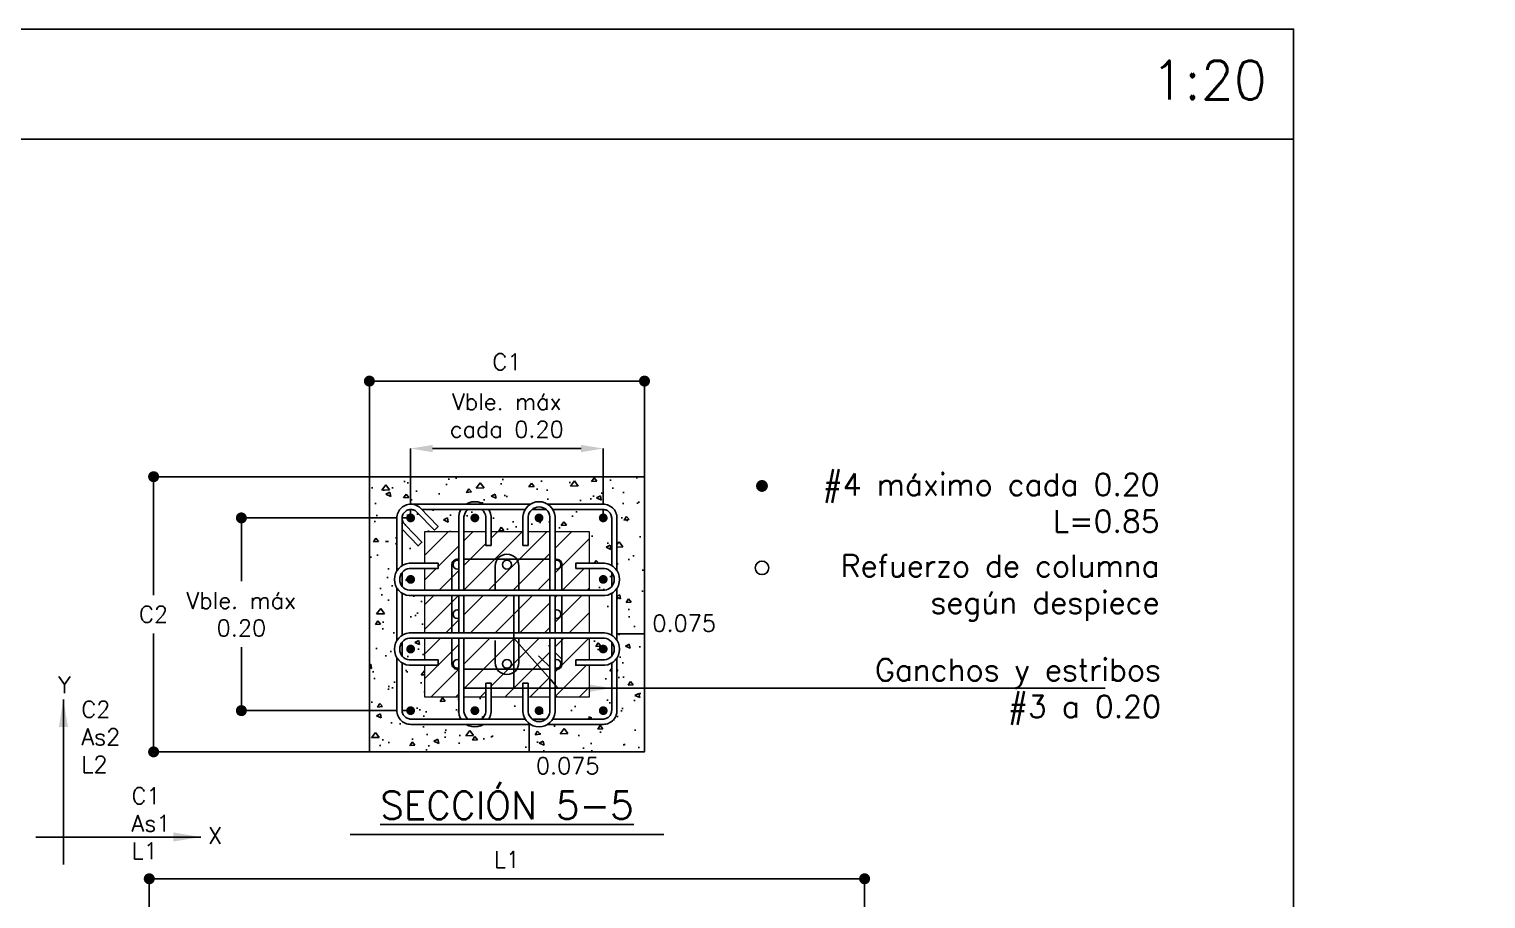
# Model space of a CAD drawing. Header units: millimetres. Extents: x 0 to 197, y -27 to 41.
# Drawn here: x 62.982 to 65.629, y -24.304 to -22.723 of the extents above; entities that cross this region are included whole.
import ezdxf
from ezdxf import colors
from ezdxf.entities.mleader import LeaderData, LeaderLine
from ezdxf.enums import TextEntityAlignment as Align
from ezdxf.math import Vec2, Vec3

# ---------------------------------------------------------------- set-up
doc = ezdxf.new("R2010")
doc.units = ezdxf.units.MM
doc.header["$LTSCALE"] = 0.01
doc.header["$PDMODE"] = 3
doc.layers.add('FC_COLUMNAS', color=5, linetype='Continuous', lineweight=15)
for name, color, linetype in [('FC_COTAS', 1, 'Continuous'), ('FC_COTAS @ 100', 1, 'Continuous'), ('FC_COTAS @ 20', 1, 'Continuous'), ('FC_ESTRIBOS', 3, 'Continuous'), ('FC_HATCH 251', 251, 'Continuous'), ('FC_HATCH 253', 253, 'Continuous'), ('FC_LINEA CORTE', 1, 'Continuous'), ('FC_PEDESTAL', 4, 'Continuous'), ('FC_R-140', 2, 'Continuous'), ('FC_R-80', 11, 'Continuous'), ('FC_R-80 @ 20', 11, 'Continuous'), ('FC_REFUERZO 2', 1, 'Continuous')]:
    doc.layers.add(name, color=color, linetype=linetype)
doc.layers.add('FC_HOJA', color=230, linetype='Continuous', plot=False)
doc.layers.add('FC_HOJA @ 20', color=230, linetype='Continuous', plot=False)
doc.styles.add('FC_TEXT', font='romans.shx', dxfattribs={"height": 0.002})
doc.styles.add('FC_TEXT1', font='romans.shx')
doc.dimstyles.new('FC_COTAS', dxfattribs={"dimtxt": 0.0015, "dimasz": 0.001, "dimexe": 0, "dimexo": 0, "dimgap": 0.001, "dimtad": 1, "dimtih": 1, "dimtoh": 1, "dimzin": 0, "dimdsep": 46, "dimtxsty": 'FC_TEXT1', "dimblk": 'DOT', "dimcen": 0.09, "dimclrd": 256, "dimclre": 256, "dimclrt": 256, "dimadec": 0, "dimazin": 0, "dimtfac": 1, "dimtix": 1, "dimtmove": 2, "dimatfit": 3, "dimfxl": 1.002, "dimtolj": 1, "dimtzin": 0, "dimlwd": -1, "dimarcsym": 0})

# ---------------------------------------------------------------- blocks, each defined once
blk = doc.blocks.new('*U383')
at = {"layer": 'FC_R-140', "color": 4, "ltscale": 1.5}
blk.add_lwpolyline([(-0.01426, 0), (0.01426, 0)], dxfattribs=at)
at = {"layer": 'FC_R-140', "ltscale": 1.5, "style": 'FC_TEXT1'}
blk.add_attdef('%%UTÍTULO', text='', height=0.0025, dxfattribs=at).set_placement((0, 0.00266), align=Align.MIDDLE_CENTER)
at = {"layer": 'FC_R-80', "ltscale": 1.5, "style": 'FC_TEXT1'}
blk.add_attdef('ESCALA', text='', height=0.002, dxfattribs=at).set_placement((-0.01426, -0.0017), align=Align.MIDDLE_LEFT)
blk = doc.blocks.new('_Dot')
at = {"color": 0, "linetype": 'ByBlock', "lineweight": -2}
blk.add_line((-0.5, 0), (-1, 0), dxfattribs=at)
at = {"color": 0, "linetype": 'ByBlock', "const_width": 0.5}
blk.add_lwpolyline([(-0.25, 0, 1), (0.25, 0, 1)], format="xyb", close=True, dxfattribs=at)
blk = doc.blocks.new('*D465')
at = {"layer": 'Defpoints', "color": 0, "transparency": 16777216}
for p in [(64.1002, -23.3629), (63.6002, -23.5366), (64.1002, -23.5366)]:
    blk.add_point(p, dxfattribs=at)
at = {"layer": 'FC_COTAS', "lineweight": -2, "transparency": 16777216}
for p, q in [((63.6002, -23.5366), (63.6002, -23.3629)), ((64.1002, -23.5366), (64.1002, -23.3629))]:
    blk.add_line(p, q, dxfattribs=at)
at = {"layer": 'FC_COTAS', "transparency": 16777216}
blk.add_line((63.6202, -23.3629), (64.0802, -23.3629), dxfattribs=at)
at = {"layer": 'FC_COTAS', "transparency": 16777216, "xscale": 0.02, "yscale": 0.02, "zscale": 0.02, "rotation": 180}
blk.add_blockref('_Dot', (63.6002, -23.3629), dxfattribs=at)
at = {"layer": 'FC_COTAS', "transparency": 16777216, "xscale": 0.02, "yscale": 0.02, "zscale": 0.02}
blk.add_blockref('_Dot', (64.1002, -23.3629), dxfattribs=at)
at = {"layer": 'FC_COTAS', "transparency": 16777216, "insert": (63.8502, -23.3279), "char_height": 0.03, "attachment_point": 5, "style": 'FC_TEXT1'}
blk.add_mtext('\\A1;C1', dxfattribs=at)
blk = doc.blocks.new('*D466')
at = {"layer": 'Defpoints', "color": 0, "transparency": 16777216}
for p in [(63.2081, -23.5366), (63.6002, -23.5366), (63.6002, -24.0366)]:
    blk.add_point(p, dxfattribs=at)
at = {"layer": 'FC_COTAS', "lineweight": -2, "transparency": 16777216}
for p, q in [((63.6002, -23.5366), (63.2081, -23.5366)), ((63.6002, -24.0366), (63.2081, -24.0366))]:
    blk.add_line(p, q, dxfattribs=at)
at = {"layer": 'FC_COTAS', "transparency": 16777216}
for p, q in [((63.2081, -23.5566), (63.2081, -23.7516)), ((63.2081, -24.0166), (63.2081, -23.8216))]:
    blk.add_line(p, q, dxfattribs=at)
at = {"layer": 'FC_COTAS', "transparency": 16777216, "xscale": 0.02, "yscale": 0.02, "zscale": 0.02}
for p, rotation in [((63.2081, -23.5366), 90), ((63.2081, -24.0366), 270)]:
    blk.add_blockref('_Dot', p, dxfattribs=dict(at, rotation=rotation))
at = {"layer": 'FC_COTAS', "transparency": 16777216, "insert": (63.2081, -23.7866), "char_height": 0.03, "attachment_point": 5, "style": 'FC_TEXT1'}
blk.add_mtext('\\A1;C2', dxfattribs=at)
blk = doc.blocks.new('*D468')
at = {"layer": 'Defpoints', "color": 0, "transparency": 16777216}
for p in [(64.5002, -24.2672), (63.2002, -24.349), (64.5002, -24.349)]:
    blk.add_point(p, dxfattribs=at)
at = {"layer": 'FC_COTAS', "lineweight": -2, "transparency": 16777216}
for p, q in [((63.2002, -24.349), (63.2002, -24.2672)), ((64.5002, -24.349), (64.5002, -24.2672))]:
    blk.add_line(p, q, dxfattribs=at)
at = {"layer": 'FC_COTAS', "transparency": 16777216}
blk.add_line((63.2202, -24.2672), (64.4802, -24.2672), dxfattribs=at)
at = {"layer": 'FC_COTAS', "transparency": 16777216, "xscale": 0.02, "yscale": 0.02, "zscale": 0.02, "rotation": 180}
blk.add_blockref('_Dot', (63.2002, -24.2672), dxfattribs=at)
at = {"layer": 'FC_COTAS', "transparency": 16777216, "xscale": 0.02, "yscale": 0.02, "zscale": 0.02}
blk.add_blockref('_Dot', (64.5002, -24.2672), dxfattribs=at)
at = {"layer": 'FC_COTAS', "transparency": 16777216, "insert": (63.8502, -24.2322), "char_height": 0.03, "attachment_point": 5, "style": 'FC_TEXT1'}
blk.add_mtext('\\A1;L1', dxfattribs=at)
blk = doc.blocks.new('*D469')
at = {"layer": 'Defpoints', "color": 0, "transparency": 16777216}
for p in [(63.3676, -23.6115), (63.6752, -23.6115), (63.6752, -23.9617)]:
    blk.add_point(p, dxfattribs=at)
at = {"layer": 'FC_COTAS', "lineweight": -2, "transparency": 16777216}
for p, q in [((63.6752, -23.6115), (63.3676, -23.6115)), ((63.6752, -23.9617), (63.3676, -23.9617))]:
    blk.add_line(p, q, dxfattribs=at)
at = {"layer": 'FC_COTAS', "transparency": 16777216}
for p, q in [((63.3676, -23.6315), (63.3676, -23.7266)), ((63.3676, -23.9417), (63.3676, -23.8466))]:
    blk.add_line(p, q, dxfattribs=at)
at = {"layer": 'FC_COTAS', "transparency": 16777216, "xscale": 0.02, "yscale": 0.02, "zscale": 0.02}
for p, rotation in [((63.3676, -23.6115), 90), ((63.3676, -23.9617), 270)]:
    blk.add_blockref('_Dot', p, dxfattribs=dict(at, rotation=rotation))
at = {"layer": 'FC_COTAS', "transparency": 16777216, "insert": (63.3676, -23.7866), "char_height": 0.03, "attachment_point": 5, "style": 'FC_TEXT1'}
blk.add_mtext('\\A1;Vble. máx\\P0.20', dxfattribs=at)
blk = doc.blocks.new('*D471')
at = {"layer": 'Defpoints', "color": 0, "transparency": 16777216}
for p in [(64.0249, -23.4854), (63.6752, -23.6115), (64.0249, -23.612)]:
    blk.add_point(p, dxfattribs=at)
at = {"layer": 'FC_COTAS', "lineweight": -2, "transparency": 16777216}
for p, q in [((63.6752, -23.6115), (63.6752, -23.4854)), ((64.0249, -23.612), (64.0249, -23.4854))]:
    blk.add_line(p, q, dxfattribs=at)
at = {"layer": 'FC_COTAS', "transparency": 16777216}
blk.add_line((63.7152, -23.4854), (63.9849, -23.4854), dxfattribs=at)
for points in [[(63.7152, -23.4788), (63.7152, -23.4921), (63.6752, -23.4854)], [(63.9849, -23.4788), (63.9849, -23.4921), (64.0249, -23.4854)]]:
    blk.add_solid(points, dxfattribs=at)
at = {"layer": 'FC_COTAS', "transparency": 16777216, "insert": (63.85, -23.4254), "char_height": 0.03, "attachment_point": 5, "style": 'FC_TEXT1'}
blk.add_mtext('\\A1;Vble. máx\\Pcada 0.20', dxfattribs=at)
blk = doc.blocks.new('*D472')
at = {"layer": 'Defpoints', "color": 0, "ltscale": 0.6, "transparency": 16777216}
for p in [(63.8904, -23.9866), (63.8915, -23.9866), (63.8915, -24.0366)]:
    blk.add_point(p, dxfattribs=at)
at = {"layer": 'FC_COTAS', "lineweight": -2, "ltscale": 0.6, "transparency": 16777216}
for p, q in [((63.8915, -23.9866), (63.8904, -23.9866)), ((63.8915, -24.0366), (63.8904, -24.0366))]:
    blk.add_line(p, q, dxfattribs=at)
at = {"layer": 'FC_COTAS', "ltscale": 0.6, "transparency": 16777216}
blk.add_line((63.8904, -24.0366), (63.8904, -23.9866), dxfattribs=at)
at = {"layer": 'FC_COTAS', "ltscale": 0.6, "transparency": 16777216, "insert": (63.9607, -24.0619), "char_height": 0.03, "attachment_point": 5, "style": 'FC_TEXT1'}
blk.add_mtext('\\A1;0.075', dxfattribs=at)
blk = doc.blocks.new('*D473')
at = {"layer": 'Defpoints', "color": 0, "ltscale": 0.6, "transparency": 16777216}
for p in [(64.0502, -23.822), (64.0502, -23.822), (64.1002, -23.822)]:
    blk.add_point(p, dxfattribs=at)
at = {"layer": 'FC_COTAS', "ltscale": 0.6, "transparency": 16777216}
blk.add_line((64.1002, -23.822), (64.0502, -23.822), dxfattribs=at)
at = {"layer": 'FC_COTAS', "ltscale": 0.6, "transparency": 16777216, "insert": (64.1723, -23.8029), "char_height": 0.03, "attachment_point": 5, "style": 'FC_TEXT1'}
blk.add_mtext('\\A1;0.075', dxfattribs=at)
blk = doc.blocks.new('*U407')
at = {"color": 0, "lineweight": -2}
blk.add_wipeout([(0.0294, -0.3001), (0.0294, -0.3536), (0.0285, -0.3577), (0.0274, -0.3612), (0.0258, -0.3646), (0.0237, -0.3677), (0.0213, -0.3705), (0.0186, -0.373), (0.0156, -0.3752), (0.0123, -0.377), (0.0089, -0.3783), (0.0053, -0.3792), (0.0016, -0.3796), (-0.0021, -0.3796), (-0.0058, -0.3791), (-0.0094, -0.3781), (-0.0128, -0.3767), (-0.0161, -0.3749), (-0.019, -0.3727), (-0.0217, -0.3701), (-0.0241, -0.3673), (-0.026, -0.3641), (-0.0276, -0.3607), (-0.0287, -0.3572), (-0.0294, -0.3534), (-0.0294, 0.0032), (-0.0287, 0.0071), (-0.0276, 0.0106), (-0.026, 0.014), (-0.0241, 0.0171), (-0.0217, 0.02), (-0.019, 0.0226), (-0.0161, 0.0248), (-0.0128, 0.0266), (-0.0094, 0.028), (-0.0058, 0.029), (-0.0021, 0.0295), (0.0016, 0.0295), (0.0053, 0.0291), (0.0089, 0.0282), (0.0123, 0.0268), (0.0156, 0.0251), (0.0186, 0.0229), (0.0213, 0.0204), (0.0237, 0.0176), (0.0258, 0.0145), (0.0274, 0.0111), (0.0285, 0.0076), (0.0293, 0.004), (0.0294, 0.0026), (0.0294, -0.0501), (0.0198, -0.0501), (0.0198, 0.0022), (0.0197, 0.0027), (0.0193, 0.0051), (0.0185, 0.0075), (0.0174, 0.0098), (0.016, 0.0119), (0.0144, 0.0138), (0.0126, 0.0155), (0.0105, 0.0169), (0.0083, 0.0181), (0.006, 0.019), (0.0036, 0.0196), (0.0011, 0.0199), (-0.0014, 0.0199), (-0.0039, 0.0195), (-0.0063, 0.0189), (-0.0086, 0.0179), (-0.0108, 0.0167), (-0.0128, 0.0152), (-0.0146, 0.0135), (-0.0162, 0.0116), (-0.0175, 0.0094), (-0.0186, 0.0072), (-0.0193, 0.0048), (-0.0198, 0.0024), (-0.0198, -0.3525), (-0.0193, -0.3549), (-0.0186, -0.3573), (-0.0175, -0.3595), (-0.0162, -0.3617), (-0.0146, -0.3636), (-0.0128, -0.3653), (-0.0108, -0.3668), (-0.0086, -0.3681), (-0.0063, -0.369), (-0.0039, -0.3696), (-0.0014, -0.37), (0.0011, -0.37), (0.0036, -0.3697), (0.006, -0.3691), (0.0083, -0.3682), (0.0105, -0.367), (0.0126, -0.3656), (0.0144, -0.3639), (0.016, -0.362), (0.0174, -0.3599), (0.0185, -0.3576), (0.0193, -0.3552), (0.0198, -0.3526), (0.0198, -0.3001)], dxfattribs=at)
blk.add_lwpolyline([(0.0198, -0.3001), (0.0198, -0.3522, -0.900773), (-0.0198, -0.3522), (-0.0198, 0.0021, -0.900773), (0.0198, 0.0021), (0.0198, -0.0501), (0.0294, -0.0501), (0.0294, 0.0025, 0.917819), (-0.0294, 0.0025), (-0.0294, -0.3526), (-0.0294, -0.3526, 0.917819), (0.0294, -0.3526), (0.0294, -0.3001)], format="xyb", close=True, dxfattribs=at)
blk = doc.blocks.new('*U408')
at = {"color": 0, "ltscale": 1.5}
blk.add_lwpolyline([(-0.1548, -0.0096), (-0.1549, -0.0096)], dxfattribs=at)
blk.add_wipeout([(-0.1728, 0), (0.1747, 0), (0.1773, -0.0001), (0.1799, -0.0006), (0.1825, -0.0012), (0.185, -0.0022), (0.1873, -0.0034), (0.1896, -0.0048), (0.1916, -0.0065), (0.1935, -0.0084), (0.1952, -0.0104), (0.1966, -0.0127), (0.1978, -0.015), (0.1988, -0.0175), (0.1995, -0.0201), (0.1999, -0.0227), (0.2, -0.0253), (0.2, -0.3747), (0.1999, -0.3773), (0.1995, -0.3799), (0.1988, -0.3825), (0.1978, -0.385), (0.1966, -0.3873), (0.1952, -0.3896), (0.1935, -0.3916), (0.1916, -0.3935), (0.1896, -0.3952), (0.1873, -0.3966), (0.185, -0.3978), (0.1825, -0.3988), (0.1799, -0.3994), (0.1773, -0.3999), (0.1747, -0.4), (-0.1747, -0.4), (-0.1773, -0.3999), (-0.1799, -0.3994), (-0.1825, -0.3988), (-0.185, -0.3978), (-0.1873, -0.3966), (-0.1896, -0.3952), (-0.1916, -0.3935), (-0.1935, -0.3916), (-0.1952, -0.3896), (-0.1966, -0.3873), (-0.1978, -0.385), (-0.1988, -0.3825), (-0.1995, -0.3799), (-0.1999, -0.3773), (-0.2, -0.3747), (-0.2, -0.0253), (-0.1999, -0.0227), (-0.1995, -0.0201), (-0.1988, -0.0175), (-0.1978, -0.015), (-0.1966, -0.0127), (-0.1952, -0.0104), (-0.1935, -0.0084), (-0.1916, -0.0065), (-0.1896, -0.0048), (-0.1873, -0.0034), (-0.185, -0.0022), (-0.1825, -0.0012), (-0.1799, -0.0006), (-0.1773, -0.0001), (-0.1747, 0), (-0.172, -0.0001), (-0.1694, -0.0006), (-0.1668, -0.0012), (-0.1644, -0.0022), (-0.162, -0.0034), (-0.1598, -0.0048), (-0.1584, -0.006), (-0.125, -0.0403), (-0.1318, -0.047), (-0.163, -0.0148), (-0.1641, -0.0137), (-0.1654, -0.0126), (-0.1668, -0.0117), (-0.1683, -0.011), (-0.1698, -0.0104), (-0.1714, -0.01), (-0.173, -0.0097), (-0.1747, -0.0096), (-0.1763, -0.0097), (-0.1779, -0.01), (-0.1795, -0.0104), (-0.1811, -0.011), (-0.1825, -0.0117), (-0.1839, -0.0126), (-0.1852, -0.0137), (-0.1864, -0.0148), (-0.1874, -0.0161), (-0.1883, -0.0175), (-0.189, -0.0189), (-0.1896, -0.0205), (-0.1901, -0.0221), (-0.1903, -0.0237), (-0.1904, -0.0253), (-0.1903, -0.027), (-0.1901, -0.0286), (-0.1896, -0.0302), (-0.189, -0.0317), (-0.1883, -0.0332), (-0.1874, -0.0346), (-0.1864, -0.0359), (-0.1852, -0.037), (-0.1841, -0.0379), (-0.1545, -0.0691), (-0.1615, -0.0757), (-0.1904, -0.0452), (-0.1904, -0.3747), (-0.1903, -0.3763), (-0.1901, -0.3779), (-0.1896, -0.3795), (-0.189, -0.3811), (-0.1883, -0.3825), (-0.1874, -0.3839), (-0.1864, -0.3852), (-0.1852, -0.3863), (-0.1839, -0.3874), (-0.1825, -0.3883), (-0.1811, -0.389), (-0.1795, -0.3896), (-0.1779, -0.39), (-0.1763, -0.3903), (-0.1747, -0.3904), (0.1747, -0.3904), (0.1763, -0.3903), (0.1779, -0.39), (0.1795, -0.3896), (0.1811, -0.389), (0.1825, -0.3883), (0.1839, -0.3874), (0.1852, -0.3863), (0.1864, -0.3852), (0.1874, -0.3839), (0.1883, -0.3825), (0.189, -0.3811), (0.1896, -0.3795), (0.1901, -0.3779), (0.1903, -0.3763), (0.1904, -0.3747), (0.1904, -0.0253), (0.1903, -0.0237), (0.1901, -0.0221), (0.1896, -0.0205), (0.189, -0.0189), (0.1883, -0.0175), (0.1874, -0.0161), (0.1864, -0.0148), (0.1852, -0.0137), (0.1839, -0.0126), (0.1825, -0.0117), (0.1811, -0.011), (0.1795, -0.0104), (0.1779, -0.01), (0.1763, -0.0097), (0.1757, -0.0097), (-0.1546, -0.0097), (-0.1583, -0.0059), (-0.1597, -0.0048), (-0.1619, -0.0033), (-0.1643, -0.0021), (-0.1668, -0.0011), (-0.1694, -0.0005), (-0.172, 0)], dxfattribs=at)
blk.add_lwpolyline([(-0.1728, 0), (0.1747, 0), (0.1773, -0.0001), (0.1799, -0.0006), (0.1825, -0.0012), (0.185, -0.0022), (0.1873, -0.0034), (0.1896, -0.0048), (0.1916, -0.0065), (0.1935, -0.0084), (0.1952, -0.0104), (0.1966, -0.0127), (0.1978, -0.015), (0.1988, -0.0175), (0.1995, -0.0201), (0.1999, -0.0227), (0.2, -0.0253), (0.2, -0.3747), (0.1999, -0.3773), (0.1995, -0.3799), (0.1988, -0.3825), (0.1978, -0.385), (0.1966, -0.3873), (0.1952, -0.3896), (0.1935, -0.3916), (0.1916, -0.3935), (0.1896, -0.3952), (0.1873, -0.3966), (0.185, -0.3978), (0.1825, -0.3988), (0.1799, -0.3994), (0.1773, -0.3999), (0.1747, -0.4), (-0.1747, -0.4), (-0.1773, -0.3999), (-0.1799, -0.3994), (-0.1825, -0.3988), (-0.185, -0.3978), (-0.1873, -0.3966), (-0.1896, -0.3952), (-0.1916, -0.3935), (-0.1935, -0.3916), (-0.1952, -0.3896), (-0.1966, -0.3873), (-0.1978, -0.385), (-0.1988, -0.3825), (-0.1995, -0.3799), (-0.1999, -0.3773), (-0.2, -0.3747), (-0.2, -0.0253), (-0.1999, -0.0227), (-0.1995, -0.0201), (-0.1988, -0.0175), (-0.1978, -0.015), (-0.1966, -0.0127), (-0.1952, -0.0104), (-0.1935, -0.0084), (-0.1916, -0.0065), (-0.1896, -0.0048), (-0.1873, -0.0034), (-0.185, -0.0022), (-0.1825, -0.0012), (-0.1799, -0.0006), (-0.1773, -0.0001), (-0.1747, 0), (-0.172, -0.0001), (-0.1694, -0.0006), (-0.1668, -0.0012), (-0.1644, -0.0022), (-0.162, -0.0034), (-0.1598, -0.0048), (-0.1584, -0.006), (-0.125, -0.0403), (-0.1318, -0.047), (-0.163, -0.0148), (-0.1641, -0.0137), (-0.1654, -0.0126), (-0.1668, -0.0117), (-0.1683, -0.011), (-0.1698, -0.0104), (-0.1714, -0.01), (-0.173, -0.0097), (-0.1747, -0.0096), (-0.1763, -0.0097), (-0.1779, -0.01), (-0.1795, -0.0104), (-0.1811, -0.011), (-0.1825, -0.0117), (-0.1839, -0.0126), (-0.1852, -0.0137), (-0.1864, -0.0148), (-0.1874, -0.0161), (-0.1883, -0.0175), (-0.189, -0.0189), (-0.1896, -0.0205), (-0.1901, -0.0221), (-0.1903, -0.0237), (-0.1904, -0.0253), (-0.1903, -0.027), (-0.1901, -0.0286), (-0.1896, -0.0302), (-0.189, -0.0317), (-0.1883, -0.0332), (-0.1874, -0.0346), (-0.1864, -0.0359), (-0.1852, -0.037), (-0.1841, -0.0379), (-0.1545, -0.0691), (-0.1615, -0.0757), (-0.1904, -0.0452), (-0.1904, -0.3747), (-0.1903, -0.3763), (-0.1901, -0.3779), (-0.1896, -0.3795), (-0.189, -0.3811), (-0.1883, -0.3825), (-0.1874, -0.3839), (-0.1864, -0.3852), (-0.1852, -0.3863), (-0.1839, -0.3874), (-0.1825, -0.3883), (-0.1811, -0.389), (-0.1795, -0.3896), (-0.1779, -0.39), (-0.1763, -0.3903), (-0.1747, -0.3904), (0.1747, -0.3904), (0.1763, -0.3903), (0.1779, -0.39), (0.1795, -0.3896), (0.1811, -0.389), (0.1825, -0.3883), (0.1839, -0.3874), (0.1852, -0.3863), (0.1864, -0.3852), (0.1874, -0.3839), (0.1883, -0.3825), (0.189, -0.3811), (0.1896, -0.3795), (0.1901, -0.3779), (0.1903, -0.3763), (0.1904, -0.3747), (0.1904, -0.0253), (0.1903, -0.0237), (0.1901, -0.0221), (0.1896, -0.0205), (0.189, -0.0189), (0.1883, -0.0175), (0.1874, -0.0161), (0.1864, -0.0148), (0.1852, -0.0137), (0.1839, -0.0126), (0.1825, -0.0117), (0.1811, -0.011), (0.1795, -0.0104), (0.1779, -0.01), (0.1763, -0.0097), (0.1757, -0.0097), (-0.1546, -0.0097), (-0.1583, -0.0059), (-0.1597, -0.0048), (-0.1619, -0.0033), (-0.1643, -0.0021), (-0.1668, -0.0011), (-0.1694, -0.0005), (-0.172, 0)], close=True, dxfattribs=at)
blk.add_lwpolyline([(-0.1904, -0.0452), (-0.1904, -0.0253)], dxfattribs=at)
blk = doc.blocks.new('*U409')
at = {"color": 0, "lineweight": -2}
blk.add_wipeout([(-0.0294, -0.3001), (-0.0294, -0.3536), (-0.0285, -0.3577), (-0.0274, -0.3612), (-0.0258, -0.3646), (-0.0237, -0.3677), (-0.0213, -0.3705), (-0.0186, -0.373), (-0.0156, -0.3752), (-0.0123, -0.377), (-0.0089, -0.3783), (-0.0053, -0.3792), (-0.0016, -0.3796), (0.0021, -0.3796), (0.0058, -0.3791), (0.0094, -0.3781), (0.0128, -0.3767), (0.0161, -0.3749), (0.019, -0.3727), (0.0217, -0.3701), (0.0241, -0.3673), (0.026, -0.3641), (0.0276, -0.3607), (0.0287, -0.3572), (0.0294, -0.3534), (0.0294, 0.0032), (0.0287, 0.0071), (0.0276, 0.0106), (0.026, 0.014), (0.0241, 0.0171), (0.0217, 0.02), (0.019, 0.0226), (0.0161, 0.0248), (0.0128, 0.0266), (0.0094, 0.028), (0.0058, 0.029), (0.0021, 0.0295), (-0.0016, 0.0295), (-0.0053, 0.0291), (-0.0089, 0.0282), (-0.0123, 0.0268), (-0.0156, 0.0251), (-0.0186, 0.0229), (-0.0213, 0.0204), (-0.0237, 0.0176), (-0.0258, 0.0145), (-0.0274, 0.0111), (-0.0285, 0.0076), (-0.0293, 0.004), (-0.0294, 0.0026), (-0.0294, -0.0501), (-0.0198, -0.0501), (-0.0198, 0.0022), (-0.0197, 0.0027), (-0.0193, 0.0051), (-0.0185, 0.0075), (-0.0174, 0.0098), (-0.016, 0.0119), (-0.0144, 0.0138), (-0.0126, 0.0155), (-0.0105, 0.0169), (-0.0083, 0.0181), (-0.006, 0.019), (-0.0036, 0.0196), (-0.0011, 0.0199), (0.0014, 0.0199), (0.0039, 0.0195), (0.0063, 0.0189), (0.0086, 0.0179), (0.0108, 0.0167), (0.0128, 0.0152), (0.0146, 0.0135), (0.0162, 0.0116), (0.0175, 0.0094), (0.0186, 0.0072), (0.0193, 0.0048), (0.0198, 0.0024), (0.0198, -0.3525), (0.0193, -0.3549), (0.0186, -0.3573), (0.0175, -0.3595), (0.0162, -0.3617), (0.0146, -0.3636), (0.0128, -0.3653), (0.0108, -0.3668), (0.0086, -0.3681), (0.0063, -0.369), (0.0039, -0.3696), (0.0014, -0.37), (-0.0011, -0.37), (-0.0036, -0.3697), (-0.006, -0.3691), (-0.0083, -0.3682), (-0.0105, -0.367), (-0.0126, -0.3656), (-0.0144, -0.3639), (-0.016, -0.362), (-0.0174, -0.3599), (-0.0185, -0.3576), (-0.0193, -0.3552), (-0.0198, -0.3526), (-0.0198, -0.3001)], dxfattribs=at)
blk.add_lwpolyline([(-0.0198, -0.3001), (-0.0198, -0.3522, 0.900773), (0.0198, -0.3522), (0.0198, 0.0021, 0.900773), (-0.0198, 0.0021), (-0.0198, -0.0501), (-0.0294, -0.0501), (-0.0294, 0.0025, -0.917819), (0.0294, 0.0025), (0.0294, -0.3526), (0.0294, -0.3526, -0.917819), (-0.0294, -0.3526), (-0.0294, -0.3001)], format="xyb", close=True, dxfattribs=at)
blk = doc.blocks.new('*U415')
at = {"color": 0, "lineweight": -2}
blk.add_wipeout([(0.3001, -0.0294), (0.3536, -0.0294), (0.3577, -0.0285), (0.3612, -0.0274), (0.3646, -0.0258), (0.3677, -0.0237), (0.3705, -0.0213), (0.373, -0.0186), (0.3752, -0.0156), (0.377, -0.0123), (0.3783, -0.0089), (0.3792, -0.0053), (0.3796, -0.0016), (0.3796, 0.0021), (0.3791, 0.0058), (0.3781, 0.0094), (0.3767, 0.0128), (0.3749, 0.0161), (0.3727, 0.019), (0.3701, 0.0217), (0.3673, 0.0241), (0.3641, 0.026), (0.3607, 0.0276), (0.3572, 0.0287), (0.3534, 0.0294), (-0.0032, 0.0294), (-0.0071, 0.0287), (-0.0106, 0.0276), (-0.014, 0.026), (-0.0171, 0.0241), (-0.02, 0.0217), (-0.0226, 0.019), (-0.0248, 0.0161), (-0.0266, 0.0128), (-0.028, 0.0094), (-0.029, 0.0058), (-0.0295, 0.0021), (-0.0295, -0.0016), (-0.0291, -0.0053), (-0.0282, -0.0089), (-0.0268, -0.0123), (-0.0251, -0.0156), (-0.0229, -0.0186), (-0.0204, -0.0213), (-0.0176, -0.0237), (-0.0145, -0.0258), (-0.0111, -0.0274), (-0.0076, -0.0285), (-0.004, -0.0293), (-0.0026, -0.0294), (0.0501, -0.0294), (0.0501, -0.0198), (-0.0022, -0.0198), (-0.0027, -0.0197), (-0.0051, -0.0193), (-0.0075, -0.0185), (-0.0098, -0.0174), (-0.0119, -0.016), (-0.0138, -0.0144), (-0.0155, -0.0126), (-0.0169, -0.0105), (-0.0181, -0.0083), (-0.019, -0.006), (-0.0196, -0.0036), (-0.0199, -0.0011), (-0.0199, 0.0014), (-0.0195, 0.0039), (-0.0189, 0.0063), (-0.0179, 0.0086), (-0.0167, 0.0108), (-0.0152, 0.0128), (-0.0135, 0.0146), (-0.0116, 0.0162), (-0.0094, 0.0175), (-0.0072, 0.0186), (-0.0048, 0.0193), (-0.0024, 0.0198), (0.3525, 0.0198), (0.3549, 0.0193), (0.3573, 0.0186), (0.3595, 0.0175), (0.3617, 0.0162), (0.3636, 0.0146), (0.3653, 0.0128), (0.3668, 0.0108), (0.3681, 0.0086), (0.369, 0.0063), (0.3696, 0.0039), (0.37, 0.0014), (0.37, -0.0011), (0.3697, -0.0036), (0.3691, -0.006), (0.3682, -0.0083), (0.367, -0.0105), (0.3656, -0.0126), (0.3639, -0.0144), (0.362, -0.016), (0.3599, -0.0174), (0.3576, -0.0185), (0.3552, -0.0193), (0.3526, -0.0198), (0.3001, -0.0198)], dxfattribs=at)
blk.add_lwpolyline([(0.3001, -0.0198), (0.3522, -0.0198, 0.900773), (0.3522, 0.0198), (-0.0021, 0.0198, 0.900773), (-0.0021, -0.0198), (0.0501, -0.0198), (0.0501, -0.0294), (-0.0025, -0.0294, -0.917819), (-0.0025, 0.0294), (0.3526, 0.0294), (0.3526, 0.0294, -0.917819), (0.3526, -0.0294), (0.3001, -0.0294)], format="xyb", close=True, dxfattribs=at)
blk = doc.blocks.new('*U410')
at = {"color": 0, "lineweight": -2}
blk.add_wipeout([(0.3001, 0.0294), (0.3536, 0.0294), (0.3577, 0.0285), (0.3612, 0.0274), (0.3646, 0.0258), (0.3677, 0.0237), (0.3705, 0.0213), (0.373, 0.0186), (0.3752, 0.0156), (0.377, 0.0123), (0.3783, 0.0089), (0.3792, 0.0053), (0.3796, 0.0016), (0.3796, -0.0021), (0.3791, -0.0058), (0.3781, -0.0094), (0.3767, -0.0128), (0.3749, -0.0161), (0.3727, -0.019), (0.3701, -0.0217), (0.3673, -0.0241), (0.3641, -0.026), (0.3607, -0.0276), (0.3572, -0.0287), (0.3534, -0.0294), (-0.0032, -0.0294), (-0.0071, -0.0287), (-0.0106, -0.0276), (-0.014, -0.026), (-0.0171, -0.0241), (-0.02, -0.0217), (-0.0226, -0.019), (-0.0248, -0.0161), (-0.0266, -0.0128), (-0.028, -0.0094), (-0.029, -0.0058), (-0.0295, -0.0021), (-0.0295, 0.0016), (-0.0291, 0.0053), (-0.0282, 0.0089), (-0.0268, 0.0123), (-0.0251, 0.0156), (-0.0229, 0.0186), (-0.0204, 0.0213), (-0.0176, 0.0237), (-0.0145, 0.0258), (-0.0111, 0.0274), (-0.0076, 0.0285), (-0.004, 0.0293), (-0.0026, 0.0294), (0.0501, 0.0294), (0.0501, 0.0198), (-0.0022, 0.0198), (-0.0027, 0.0197), (-0.0051, 0.0193), (-0.0075, 0.0185), (-0.0098, 0.0174), (-0.0119, 0.016), (-0.0138, 0.0144), (-0.0155, 0.0126), (-0.0169, 0.0105), (-0.0181, 0.0083), (-0.019, 0.006), (-0.0196, 0.0036), (-0.0199, 0.0011), (-0.0199, -0.0014), (-0.0195, -0.0039), (-0.0189, -0.0063), (-0.0179, -0.0086), (-0.0167, -0.0108), (-0.0152, -0.0128), (-0.0135, -0.0146), (-0.0116, -0.0162), (-0.0094, -0.0175), (-0.0072, -0.0186), (-0.0048, -0.0193), (-0.0024, -0.0198), (0.3525, -0.0198), (0.3549, -0.0193), (0.3573, -0.0186), (0.3595, -0.0175), (0.3617, -0.0162), (0.3636, -0.0146), (0.3653, -0.0128), (0.3668, -0.0108), (0.3681, -0.0086), (0.369, -0.0063), (0.3696, -0.0039), (0.37, -0.0014), (0.37, 0.0011), (0.3697, 0.0036), (0.3691, 0.006), (0.3682, 0.0083), (0.367, 0.0105), (0.3656, 0.0126), (0.3639, 0.0144), (0.362, 0.016), (0.3599, 0.0174), (0.3576, 0.0185), (0.3552, 0.0193), (0.3526, 0.0198), (0.3001, 0.0198)], dxfattribs=at)
blk.add_lwpolyline([(0.3001, 0.0198), (0.3522, 0.0198, -0.900773), (0.3522, -0.0198), (-0.0021, -0.0198, -0.900773), (-0.0021, 0.0198), (0.0501, 0.0198), (0.0501, 0.0294), (-0.0025, 0.0294, 0.917819), (-0.0025, -0.0294), (0.3526, -0.0294), (0.3526, -0.0294, 0.917819), (0.3526, 0.0294), (0.3001, 0.0294)], format="xyb", close=True, dxfattribs=at)
blk = doc.blocks.new('FC_B_Convencion de estribos_1')
at = {"layer": 'FC_COTAS @ 100', "ltscale": 0.6}
ml = blk.add_multileader_mtext('Standard', dxfattribs=at)
ml.set_content('Diámetro de barra', color=11, style='FC_TEXT1')
ml.set_leader_properties()
ml.build(insert=Vec2(0, 0))
ml.multileader.update_dxf_attribs({"text_left_attachment_type": 6, "text_right_attachment_type": 6, "dogleg_length": 0.008, "arrow_head_size": 0.15, "scale": 100})
ctx = ml.context
ctx.base_point, ctx.scale, ctx.char_height, ctx.arrow_head_size, ctx.landing_gap_size, ctx.plane_origin = Vec3(-0.0199, 3.2168), 100, 0.15, 0.15, 0.1, Vec3(1.1269, 3.7571)
ctx.left_attachment, ctx.right_attachment = 6, 6
notes = []
notes.append((ctx, [(0, (1, 1, 0), (1.6502, 3.2168), (-1, 0), 0.513, [(0, [(2.0334, 3.2168)], 0, [])])]))
ctx.mtext.insert, ctx.mtext.width, ctx.mtext.line_spacing_style, ctx.mtext.flow_direction = Vec3(0.0801, 3.3968), 1.306762, 2, 5
ml = blk.add_multileader_mtext('Standard', dxfattribs=at)
ml.set_content('Separación', color=11, style='FC_TEXT1')
ml.set_leader_properties()
ml.build(insert=Vec2(0, 0))
ml.multileader.update_dxf_attribs({"text_left_attachment_type": 6, "text_right_attachment_type": 6, "dogleg_length": 0.008, "arrow_head_size": 0.15, "scale": 100})
ctx = ml.context
ctx.base_point, ctx.scale, ctx.char_height, ctx.arrow_head_size, ctx.landing_gap_size, ctx.plane_origin = Vec3(-0.0067, 2.1926), 100, 0.15, 0.15, 0.1, Vec3(1.4222, 2.7247)
ctx.left_attachment, ctx.right_attachment = 6, 6
notes.append((ctx, [(0, (1, 1, 0), (1.8578, 2.1926), (-1, 0), 0.486, [(0, [(2.5167, 2.1926)], 0, [])])]))
ctx.mtext.insert, ctx.mtext.width, ctx.mtext.line_spacing_style, ctx.mtext.flow_direction = Vec3(0.0933, 2.3926), 1.306762, 2, 5
for ctx, leaders in notes:
    for number, flags, end, landing, length, lines in leaders:
        leader = LeaderData()
        leader.index, (leader.has_last_leader_line, leader.has_dogleg_vector, leader.attachment_direction) = number, flags
        leader.last_leader_point, leader.dogleg_vector, leader.dogleg_length = Vec3(end), Vec3(landing), length
        for number, points, colour, breaks in lines:
            line = LeaderLine()
            line.index, line.vertices, line.color, line.breaks = number, Vec3.list(points), colors.encode_raw_color(colour), breaks
            leader.lines.append(line)
        ctx.leaders.append(leader)
blk = doc.blocks.new('FC_B_Coordenadas')
at = {"layer": 'FC_R-80', "lineweight": 25, "char_height": 0.03, "attachment_point": 7, "style": 'FC_TEXT1'}
for s, insert, width in [('Y', (-0.0096, 0.2616), 0.020488), ('C2\\PAs2\\PL2', (0.0327, 0.1169), 0.074586), ('C1\\PAs1\\PL1', (0.1239, -0.0402), 0.074586), ('X', (0.2628, -0.0122), 0.020488)]:
    blk.add_mtext(s, dxfattribs=dict(at, insert=insert, width=width))
at = {"layer": 'FC_COTAS', "ltscale": 0.9}
for points in [[(0, 0.25), (0, -0.05)], [(0.25, 0), (-0.05, 0)]]:
    blk.add_leader(points, dimstyle='FC_COTAS', override={"dimscale": 20, "dimtxt": 7.5e-05, "dimasz": 0.0025, "dimgap": 0.0375, "dimtad": 0}, dxfattribs=at)

msp = doc.modelspace()

# ---------------------------------------------------------------- hatches: boundary and pattern name
at = {"layer": 'FC_HATCH 251'}
h = msp.add_hatch(dxfattribs=at)
h.set_pattern_fill('AR-CONC', color=256, scale=0.0005, angle=135, style=0)
h.set_pattern_definition([(185, (30.97519, -35.00661), (-0.05877669, 0.07004733), [0.009525, -0.104775]), (130, (30.97519, -35.00661), (-0.05508836, -0.08000923), [0.00762, -0.0838203]), (235.45144, (30.97029, -35.000775), (-0.11386505, -0.0099619), [0.008095, -0.08904512]), (181.1842, (30.95723, -35.02457), (-0.0809767, 0.11070512), [0.0142875, -0.1571625]), (231.63556, (30.95048, -35.01535), (-0.1714134, -0.0035433), [0.0121425, -0.1335678]), (126.18415, (30.95723, -35.02457), (-0.1714134, -0.0035433), [0.01143, -0.12572987]), (156, (30.95274, -35.0111), (-0.01744757, 0.08975999), [0.009525, -0.104775]), (101, (30.95274, -35.0111), (-0.0869706, -0.04326996), [0.00762, -0.08382]), (206.45145, (30.95128, -35.00362), (-0.10441817, 0.04649003), [0.008095, -0.08904497]), (172.5, (30.975187, -35.006612), (-0.030986707, -0.028802735), [0, -0.082804, 0, -0.08509, 0, -0.0841375]), (142.5, (30.975187, -35.006612), (-0.0590435, -0.011794864), [0, -0.048514, 0, -0.080899, 0, -0.0320675]), (102.5, (30.995213, -35.02664), (-0.045913098, 0.04996393), [0, -0.03175, 0, -0.09906, 0, -0.131445]), (92.5, (31.004194, -35.03562), (-0.0613612, 0.04338195), [0, -0.041275, 0, -0.065786, 0, -0.093345])])
h.paths.add_polyline_path([(64.1002, -23.5366), (63.6002, -23.5366), (63.6002, -24.0366), (64.1002, -24.0366)])
h.paths.add_polyline_path([(64.0502, -23.9613, -0.414214), (64.0249, -23.9866), (63.6755, -23.9866, -0.414214), (63.6502, -23.9613), (63.6502, -23.612, -0.414214), (63.6755, -23.5866), (64.0249, -23.5866, -0.414214), (64.0502, -23.612)], flags=16)
h.paths.add_polyline_path([(64.0002, -23.9366), (63.7002, -23.9366), (63.7002, -23.6366), (64.0002, -23.6366)], flags=0)
edge = h.paths.add_edge_path()
edge.add_line((64.0406, -23.6318), (64.0099, -23.6617))
edge.add_line((64.0099, -23.6617), (64.0032, -23.6548))
edge.add_line((64.0032, -23.6548), (64.0406, -23.6184))
edge.add_line((64.0406, -23.6184), (64.0406, -23.612))
edge.add_arc((64.0249, -23.612), 0.0157, 0, 123.1097)
edge.add_line((64.0163, -23.5988), (63.9811, -23.6321))
edge.add_line((63.9811, -23.6321), (63.9745, -23.6251))
edge.add_line((63.9745, -23.6251), (64.005, -23.5962))
edge.add_line((64.005, -23.5962), (63.6755, -23.5962))
edge.add_arc((63.6755, -23.612), 0.0157, 90, 180)
edge.add_line((63.6598, -23.612), (63.6598, -23.9613))
edge.add_arc((63.6755, -23.9613), 0.0157, 180, 270)
edge.add_line((63.6755, -23.977), (64.0249, -23.977))
edge.add_arc((64.0249, -23.9613), 0.0157, 270, 360)
edge.add_line((64.0406, -23.9613), (64.0406, -23.6318))
h.paths.add_polyline_path([(64.0406, -23.6318), (64.0406, -23.6184), (64.0032, -23.6548), (64.0099, -23.6617)], flags=0)
h.paths.add_polyline_path([(64.0406, -23.6318), (64.0406, -23.6184), (64.0032, -23.6548), (64.0099, -23.6617)], flags=0)
at = {"layer": 'FC_HATCH 253', "ltscale": 0.9}
h = msp.add_hatch(dxfattribs=at)
h.set_pattern_fill('ANSI31', color=256, scale=0.01)
h.set_pattern_definition([(45, (39.570326, -43.13966), (-0.02245064, 0.02245064), [])])
h.paths.add_polyline_path([(63.7002, -23.9366), (64.0002, -23.9366), (64.0002, -23.6366), (63.7002, -23.6366)])

# ---------------------------------------------------------------- linework, layer by layer
at = {"layer": 'FC_COLUMNAS', "ltscale": 0.6}
msp.add_lwpolyline([(63.7002, -23.9366), (64.0002, -23.9366), (64.0002, -23.6366), (63.7002, -23.6366)], close=True, dxfattribs=at)
at = {"layer": 'FC_HATCH 251', "ltscale": 0.6}
msp.add_lwpolyline([(63.7602, -23.6864), (63.9405, -23.6866, -0.414214), (63.9502, -23.6966), (63.9502, -23.8766, -0.434458), (63.9405, -23.8866), (63.7602, -23.8865, -0.414214), (63.7502, -23.8765), (63.7502, -23.6964, -0.414311)], format="xyb", close=True, dxfattribs=at)
msp.add_lwpolyline([(63.8288, -23.7488), (63.8288, -23.6988, -1), (63.8718, -23.6988), (63.8718, -23.8745, -1), (63.8288, -23.8745), (63.8288, -23.8345)], format="xyb", dxfattribs=at)
for points in [[(63.9502, -23.868), (63.9257, -23.8435)], [(63.9322, -23.8866), (63.9075, -23.8619)]]:
    msp.add_lwpolyline(points, dxfattribs=at)
at = {"layer": 'FC_HOJA', "ltscale": 0.6}
msp.add_lwpolyline([(59.0882, -22.7234), (65.2799, -22.7234), (65.2799, -26.2571), (59.0882, -26.2571)], close=True, dxfattribs=at)
msp.add_lwpolyline([(59.0882, -22.9234), (65.2799, -22.9234)], dxfattribs=at)
at = {"layer": 'FC_PEDESTAL', "ltscale": 0.6}
msp.add_lwpolyline([(63.6002, -24.0366), (64.1002, -24.0366), (64.1002, -23.5366), (63.6002, -23.5366)], close=True, dxfattribs=at)
at = {"layer": 'FC_REFUERZO 2', "ltscale": 0.6}
for points, const_width in [([(64.3191, -23.5534, -1), (64.3083, -23.5534, -1)], 0.0107), ([(63.6792, -23.6115, -1), (63.6712, -23.6115, -1)], 0.008), ([(64.0212, -23.6115, 1), (64.0292, -23.6115, 1)], 0.008), ([(63.6792, -23.7232, -1), (63.6712, -23.7232, -1)], 0.008), ([(64.0212, -23.7232, 1), (64.0292, -23.7232, 1)], 0.008), ([(63.6792, -23.8498, -1), (63.6712, -23.8498, -1)], 0.008), ([(64.0212, -23.8498, 1), (64.0292, -23.8498, 1)], 0.008), ([(63.6792, -23.9617, 1), (63.6712, -23.9617, 1)], 0.008), ([(63.7959, -23.9617, 1), (63.7879, -23.9617, 1)], 0.008), ([(64.0212, -23.9617, -1), (64.0292, -23.9617, -1)], 0.008)]:
    msp.add_lwpolyline(points, format="xyb", close=True, dxfattribs=dict(at, const_width=const_width))
for centre, radius in [((63.7602, -23.6964), 0.008), ((63.8503, -23.6964), 0.008), ((63.9404, -23.6965), 0.008), ((64.3137, -23.7023), 0.0123), ((63.7602, -23.7865), 0.008), ((63.9404, -23.7864), 0.008), ((63.7602, -23.8768), 0.008), ((63.8503, -23.8768), 0.008), ((63.9404, -23.8768), 0.008)]:
    msp.add_circle(centre, radius, dxfattribs=at)

# ---------------------------------------------------------------- block references
msp.add_blockref('FC_B_Convencion de estribos_1', (37.6442, -26.3039))
at = {"layer": 'FC_COTAS', "xscale": 20, "yscale": 20, "zscale": 20}
msp.add_blockref('*U383', (63.8502, -24.1868), dxfattribs=at).add_auto_attribs({'%%UTÍTULO': '%%USECCIÓN 5-5'})
at = {"layer": 'FC_LINEA CORTE'}
msp.add_blockref('FC_B_Coordenadas', (63.0441, -24.1913), dxfattribs=at)

# ---------------------------------------------------------------- texts
at = {"layer": 'FC_HOJA @ 20', "insert": (65.2311, -22.8159), "char_height": 0.07, "attachment_point": 6, "style": 'FC_TEXT'}
msp.add_mtext('1:20', dxfattribs=at)
at = {"layer": 'FC_R-80 @ 20', "color": 11, "char_height": 0.04, "attachment_point": 9, "style": 'FC_TEXT1'}
for s, insert in [('#4 máximo cada 0.20\\PL=0.85', (65.0364, -23.6375)), ('Refuerzo de columna\\P según despiece', (65.0364, -23.7986))]:
    msp.add_mtext(s, dxfattribs=dict(at, insert=insert))

# ---------------------------------------------------------------- dimensions: what is measured, and where the dimension line sits
at = {"layer": 'FC_COTAS @ 20'}
for base, p1, p2, text, override, picture, middle in [((64.1002, -23.3629), (63.6002, -23.5366), (64.1002, -23.5366), 'C1', {"dimscale": 20, "dimtix": 1, "dimtofl": 1, "dimtmove": 2, "dimatfit": 1}, '*D465', (63.8502, -23.3279)), ((64.0249, -23.4854), (63.6752, -23.6115), (64.0249, -23.612), 'Vble. máx\\Pcada 0.20', {"dimscale": 20, "dimasz": 0.002, "dimsah": 1, "dimtix": 1, "dimtofl": 1, "dimtmove": 2, "dimatfit": 1}, '*D471', (63.85, -23.4254)), ((64.5002, -24.2672), (63.2002, -24.349), (64.5002, -24.349), 'L1', {"dimscale": 20, "dimtix": 1, "dimtofl": 1, "dimtmove": 2, "dimatfit": 1}, '*D468', (63.8502, -24.2322))]:
    dim = msp.add_linear_dim(base=base, p1=p1, p2=p2, text=text, dimstyle='FC_COTAS', override=override, dxfattribs=at)
    dim.commit()
    dim.dimension.update_dxf_attribs({"geometry": picture, "text_midpoint": middle})
for base, p1, p2, text, picture, middle in [((63.2081, -23.5366), (63.6002, -24.0366), (63.6002, -23.5366), 'C2', '*D466', (63.2081, -23.7866)), ((63.3676, -23.6115), (63.6752, -23.9617), (63.6752, -23.6115), 'Vble. máx\\P0.20', '*D469', (63.3676, -23.7866))]:
    dim = msp.add_linear_dim(base=base, p1=p1, p2=p2, angle=90, text=text, dimstyle='FC_COTAS', override={"dimscale": 20, "dimtix": 1, "dimtofl": 1, "dimtmove": 2, "dimatfit": 1}, dxfattribs=at)
    dim.commit()
    dim.dimension.update_dxf_attribs({"geometry": picture, "text_midpoint": middle})
at = {"layer": 'FC_COTAS @ 20', "ltscale": 0.6}
dim = msp.add_linear_dim(base=(64.0502, -23.822), p1=(64.1002, -23.822), p2=(64.0502, -23.822), text='0.075', dimstyle='FC_COTAS', override={"dimscale": 20, "dimtix": 1, "dimtofl": 1, "dimtmove": 2, "dimatfit": 1}, dxfattribs=at)
dim.commit()
dim.dimension.update_dxf_attribs({"geometry": '*D473', "text_midpoint": (64.1723, -23.8029), "dimtype": 128})
dim = msp.add_linear_dim(base=(63.8904, -23.9866), p1=(63.8915, -24.0366), p2=(63.8915, -23.9866), angle=90, text='0.075', dimstyle='FC_COTAS', override={"dimscale": 20, "dimtix": 1, "dimtofl": 1, "dimtmove": 2, "dimatfit": 1}, dxfattribs=at)
dim.commit()
dim.dimension.update_dxf_attribs({"geometry": '*D472', "text_midpoint": (63.9607, -24.0619), "dimtype": 128})

# ---------------------------------------------------------------- next in the draw order: block references
at = {"layer": 'FC_REFUERZO 2', "ltscale": 0.9}
msp.add_blockref('*U407', (63.7919, -23.6115), dxfattribs=at)

# ---------------------------------------------------------------- next in the draw order: block references
at = {"layer": 'FC_ESTRIBOS'}
msp.add_blockref('*U408', (63.8502, -23.5866), dxfattribs=at)

# ---------------------------------------------------------------- next in the draw order: linework, layer by layer
at = {"layer": 'FC_REFUERZO 2', "ltscale": 0.6, "const_width": 0.008}
for points in [[(63.7959, -23.6115, -1), (63.7879, -23.6115, -1)], [(63.9125, -23.6115, -1), (63.9045, -23.6115, -1)], [(63.9125, -23.9617, 1), (63.9045, -23.9617, 1)]]:
    msp.add_lwpolyline(points, format="xyb", close=True, dxfattribs=at)

# ---------------------------------------------------------------- next in the draw order: block references
at = {"layer": 'FC_REFUERZO 2', "ltscale": 0.9}
msp.add_blockref('*U409', (63.9085, -23.6115), dxfattribs=at)

# ---------------------------------------------------------------- next in the draw order: block references
for name, p in [('*U410', (63.6752, -23.7232)), ('*U415', (63.6752, -23.8498))]:
    msp.add_blockref(name, p, dxfattribs=at)

# ---------------------------------------------------------------- next in the draw order: leaders
at = {"layer": 'FC_COTAS @ 20'}
ml = msp.add_multileader_mtext('Standard', dxfattribs=at)
ml.set_content('Ganchos y estribos\\P#3 a 0.20', color=11, style='FC_TEXT1')
ml.set_leader_properties()
ml.build(insert=Vec2(0, 0))
ml.multileader.update_dxf_attribs({"text_left_attachment_type": 6, "text_right_attachment_type": 6, "dogleg_length": 0.008, "arrow_head_size": 0.04, "scale": 20})
ctx = ml.context
ctx.base_point, ctx.scale, ctx.char_height, ctx.arrow_head_size, ctx.landing_gap_size, ctx.plane_origin = Vec3(64.4339, -23.9208), 20, 0.04, 0.04, 0.02, Vec3(64.9987, -24.7201)
ctx.left_attachment, ctx.right_attachment, ctx.text_align_type = 6, 6, 2
notes = []
notes.append((ctx, [(0, (1, 1, 0), (63.8629, -23.9208), (1, 0), 0.571, [(5, [(64.0406, -23.9208), (63.7721, -23.9208), (63.9436, -23.9208), (63.8629, -23.83), (63.8629, -23.7525)], 0, [])])]))
ctx.mtext.insert, ctx.mtext.alignment, ctx.mtext.line_spacing_style, ctx.mtext.flow_direction = Vec3(65.0387, -23.8675), 3, 2, 5
for ctx, leaders in notes:
    for number, flags, end, landing, length, lines in leaders:
        leader = LeaderData()
        leader.index, (leader.has_last_leader_line, leader.has_dogleg_vector, leader.attachment_direction) = number, flags
        leader.last_leader_point, leader.dogleg_vector, leader.dogleg_length = Vec3(end), Vec3(landing), length
        for number, points, colour, breaks in lines:
            line = LeaderLine()
            line.index, line.vertices, line.color, line.breaks = number, Vec3.list(points), colors.encode_raw_color(colour), breaks
            leader.lines.append(line)
        ctx.leaders.append(leader)

doc.saveas('drawing.dxf')
